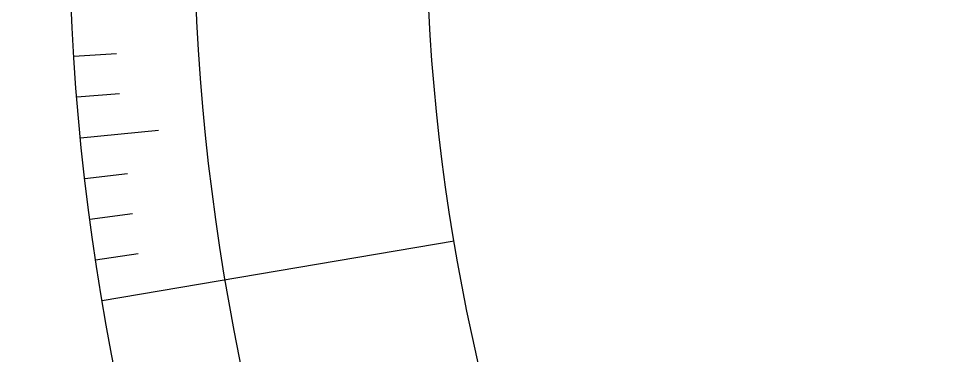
# Model space of a CAD drawing. Header units: millimetres. Extents: x -50 to 50, y -50 to 64.
# Drawn here: x -40.6 to -24.79, y -7.54 to -1.9 of the extents above; entities that cross this region are included whole.
import ezdxf

# ---------------------------------------------------------------- set-up
doc = ezdxf.new("R2010")
doc.units = ezdxf.units.MM
for name, color, linetype in [('CUT_OUTER', 1, 'Continuous'), ('ENGRAVE', 7, 'Continuous'), ('ENGRAVE_FINE', 8, 'Continuous')]:
    doc.layers.add(name, color=color, linetype=linetype)

msp = doc.modelspace()

# ---------------------------------------------------------------- linework, layer by layer
at = {"layer": 'CUT_OUTER'}
msp.add_arc((0, -0.0002), 49.9998, 177.11535, 4.43206, dxfattribs=at)
at = {"layer": 'ENGRAVE'}
for points in [[(-39.559, -3.8922), (-38.2453, -3.763)], [(-39.1944, -6.6228), (-33.2783, -5.6231)]]:
    msp.add_lwpolyline(points, dxfattribs=at)
for radius in [49, 49, 47.6875, 45.25, 45.25, 43.325, 39.75, 39.75, 37.65, 33.75, 33.75]:
    msp.add_circle((0, 0), radius, dxfattribs=at)
at = {"layer": 'ENGRAVE_FINE'}
for points in [[(-39.6699, -2.5214), (-38.9514, -2.4758)], [(-39.6204, -3.2071), (-38.9028, -3.149)], [(-39.4857, -4.5765), (-38.7705, -4.4937)], [(-39.4005, -5.2599), (-38.6868, -5.1646)], [(-39.3034, -5.942), (-38.5915, -5.8344)]]:
    msp.add_lwpolyline(points, dxfattribs=at)

doc.saveas('drawing.dxf')
